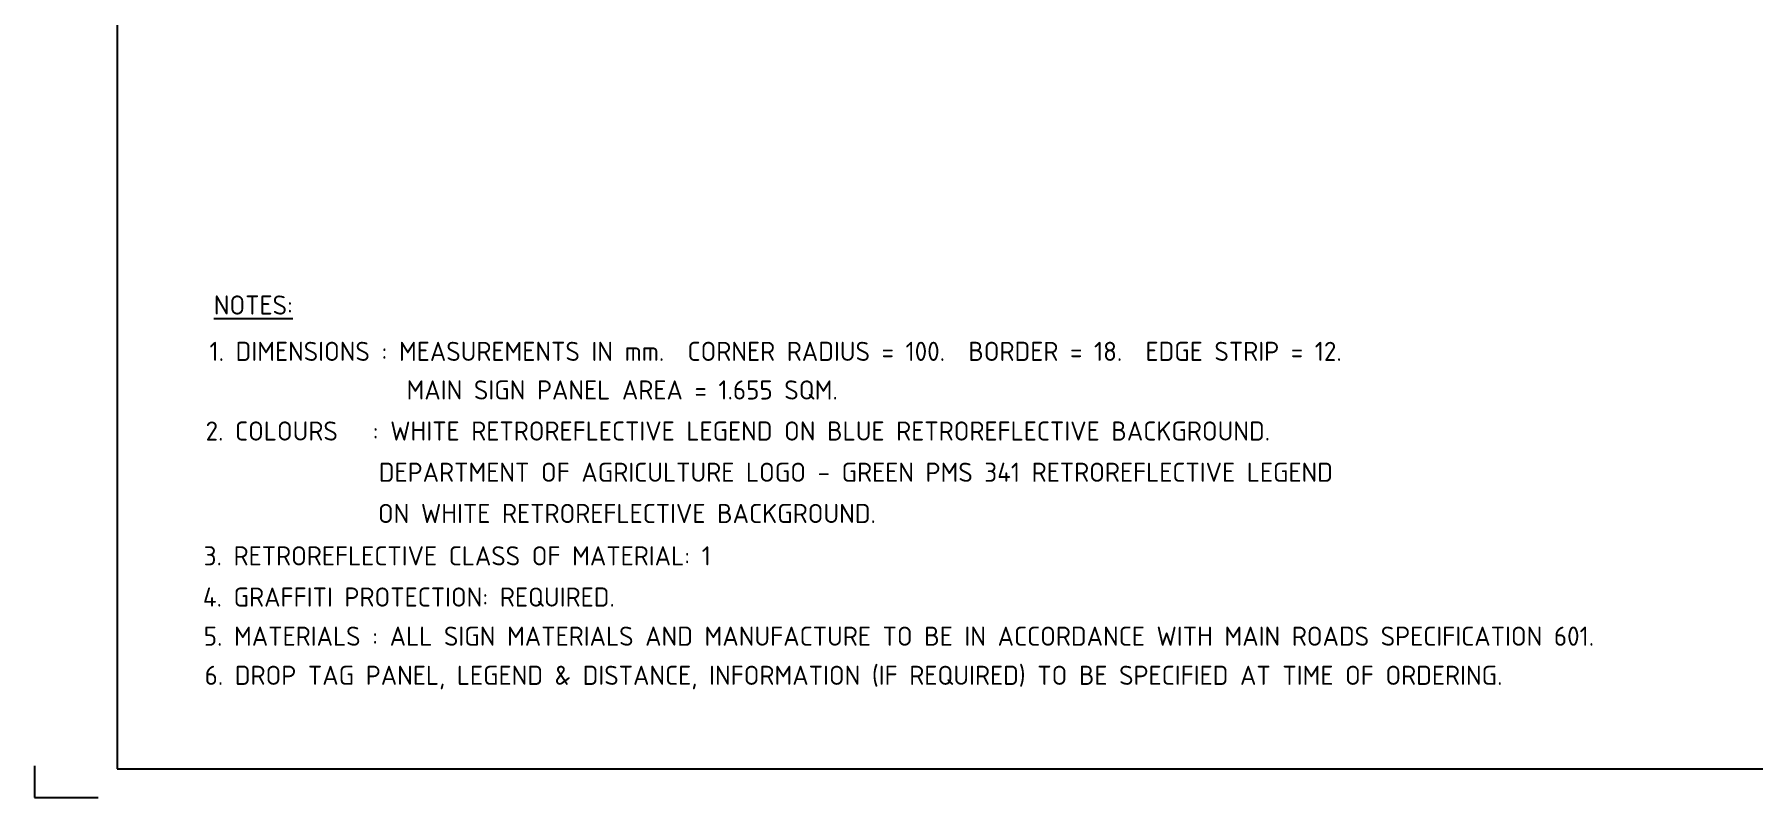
# Model space of a CAD drawing. Extents: x 0 to 420, y 0 to 297.
# Drawn here: x 0 to 269.8, y 0 to 119.7 of the extents above; entities that cross this region are included whole.
import ezdxf
from ezdxf.enums import TextEntityAlignment as Align

# ---------------------------------------------------------------- set-up
doc = ezdxf.new("R2010")
doc.units = 0
doc.header["$LTSCALE"] = 10
doc.layers.get('0').update_dxf_attribs({"linetype": 'CONTINUOUS'})
for name, color, linetype in [('L18', 4, 'CONTINUOUS'), ('T25', 1, 'CONTINUOUS'), ('TBLK18', 4, 'CONTINUOUS'), ('TBLK25', 1, 'CONTINUOUS'), ('TBLK35', 3, 'CONTINUOUS'), ('TBLK50', 7, 'CONTINUOUS')]:
    doc.layers.add(name, color=color, linetype=linetype)
doc.styles.add('ISO', font='iso3098b.shx')

# ---------------------------------------------------------------- blocks, each defined once
blk = doc.blocks.new('A3BBLK')
at = {"layer": 'TBLK25'}
for p, q in [((0, 5), (0, 0)), ((0, 0), (10, 0))]:
    blk.add_line(p, q, dxfattribs=at)
at = {"layer": 'TBLK50'}
for p, q in [((13, 292.5), (13, 4.5)), ((13, 4.5), (415.5, 4.5))]:
    blk.add_line(p, q, dxfattribs=at)
blk = doc.blocks.new('a3_in_vtblk std dwg')
blk.add_blockref('A3BBLK', (0, 0))
at = {"layer": 'TBLK18', "style": 'ISO'}
blk.add_attdef('MR_DIRECTORATE', text='', height=1.5, dxfattribs=at).set_placement((381.5, 68.12), align=Align.CENTER)
for tag, p in [('STREET_NAME', (355.51, 62.1)), ('SUBURB_POSTCODE', (388.49, 62.1)), ('TELEPHONE_NO.', (368.31, 59.84)), ('FAX_NO.', (393.56, 59.84))]:
    blk.add_attdef(tag, p, '', height=1.5, dxfattribs=at)
at = {"layer": 'TBLK25', "style": 'ISO'}
for tag, height, p in [('MR_BRANCH', 2, (381.5, 65.2)), ('ROAD_SECTION', 1.75, (384.5, 29.16)), ('SLK', 1.75, (384.5, 26.11)), ('CHAINAGE', 1.75, (384.5, 19.21))]:
    blk.add_attdef(tag, text='', height=height, dxfattribs=at).set_placement(p, align=Align.CENTER)
for tag, p, height in [('FILE_NUMBER', (371.77, 54.24), 2.5), ('DESIGNED_/_DRAWN', (371.77, 49.49), 2), ('VERIFIED', (371.77, 44.49), 2), ('APPROVED', (371.77, 39.49), 2), ('LOCAL_AUTHORITY', (370.48, 16.73), 1.25)]:
    blk.add_attdef(tag, p, '', height=height, dxfattribs=at)
at = {"layer": 'TBLK35', "style": 'ISO', "width": 0.9}
for tag, p in [('ROAD_PROJECT&NUMBER', (384.5, 32.23)), ('DRAWING_DESCRIPTION', (384.5, 22.29))]:
    blk.add_attdef(tag, text='', height=2.5, dxfattribs=at).set_placement(p, align=Align.CENTER)
at = {"layer": 'TBLK50', "style": 'ISO'}
blk.add_attdef('MRWA_DRG_NUMBER', (356.29, 6.08), '', height=5, dxfattribs=at)

msp = doc.modelspace()

# ---------------------------------------------------------------- block references
at = {"layer": 'L18'}
msp.add_blockref('a3_in_vtblk std dwg', (0, 0), dxfattribs=at)

# ---------------------------------------------------------------- texts
at = {"layer": 'T25', "color": 3, "style": 'ISO'}
for s, p in [('%%UNOTES:', (28.1558273, 75.7475948)), ('1. DIMENSIONS : MEASUREMENTS IN mm.  CORNER RADIUS = 100.  BORDER = 18.  EDGE STRIP = 12.', (27.4829518, 68.4811763)), ('MAIN SIGN PANEL AREA = 1.655 SQM.', (58.4040325, 62.4282648)), ('2. COLOURS   : WHITE RETROREFLECTIVE LEGEND ON BLUE RETROREFLECTIVE BACKGROUND.', (26.8687042, 55.9881307)), ('               DEPARTMENT OF AGRICULTURE LOGO - GREEN PMS 341 RETROREFLECTIVE LEGEND', (26.7341291, 49.5214318)), ('               ON WHITE RETROREFLECTIVE BACKGROUND.', (26.599554, 43.0547328)), ('3. RETROREFLECTIVE CLASS OF MATERIAL: 1', (26.5784779, 36.4147843)), ('4. GRAFFITI PROTECTION: REQUIRED.', (26.4439028, 29.9480853)), ('5. MATERIALS : ALL SIGN MATERIALS AND MANUFACTURE TO BE IN ACCORDANCE WITH MAIN ROADS SPECIFICATION 601. ', (26.5784779, 23.8131999)), ('6. DROP TAG PANEL, LEGEND & DISTANCE, INFORMATION (IF REQUIRED) TO BE SPECIFIED AT TIME OF ORDERING.', (26.713053, 17.6783145))]:
    msp.add_text(s, height=3, dxfattribs=at).set_placement(p)

doc.saveas('drawing.dxf')
